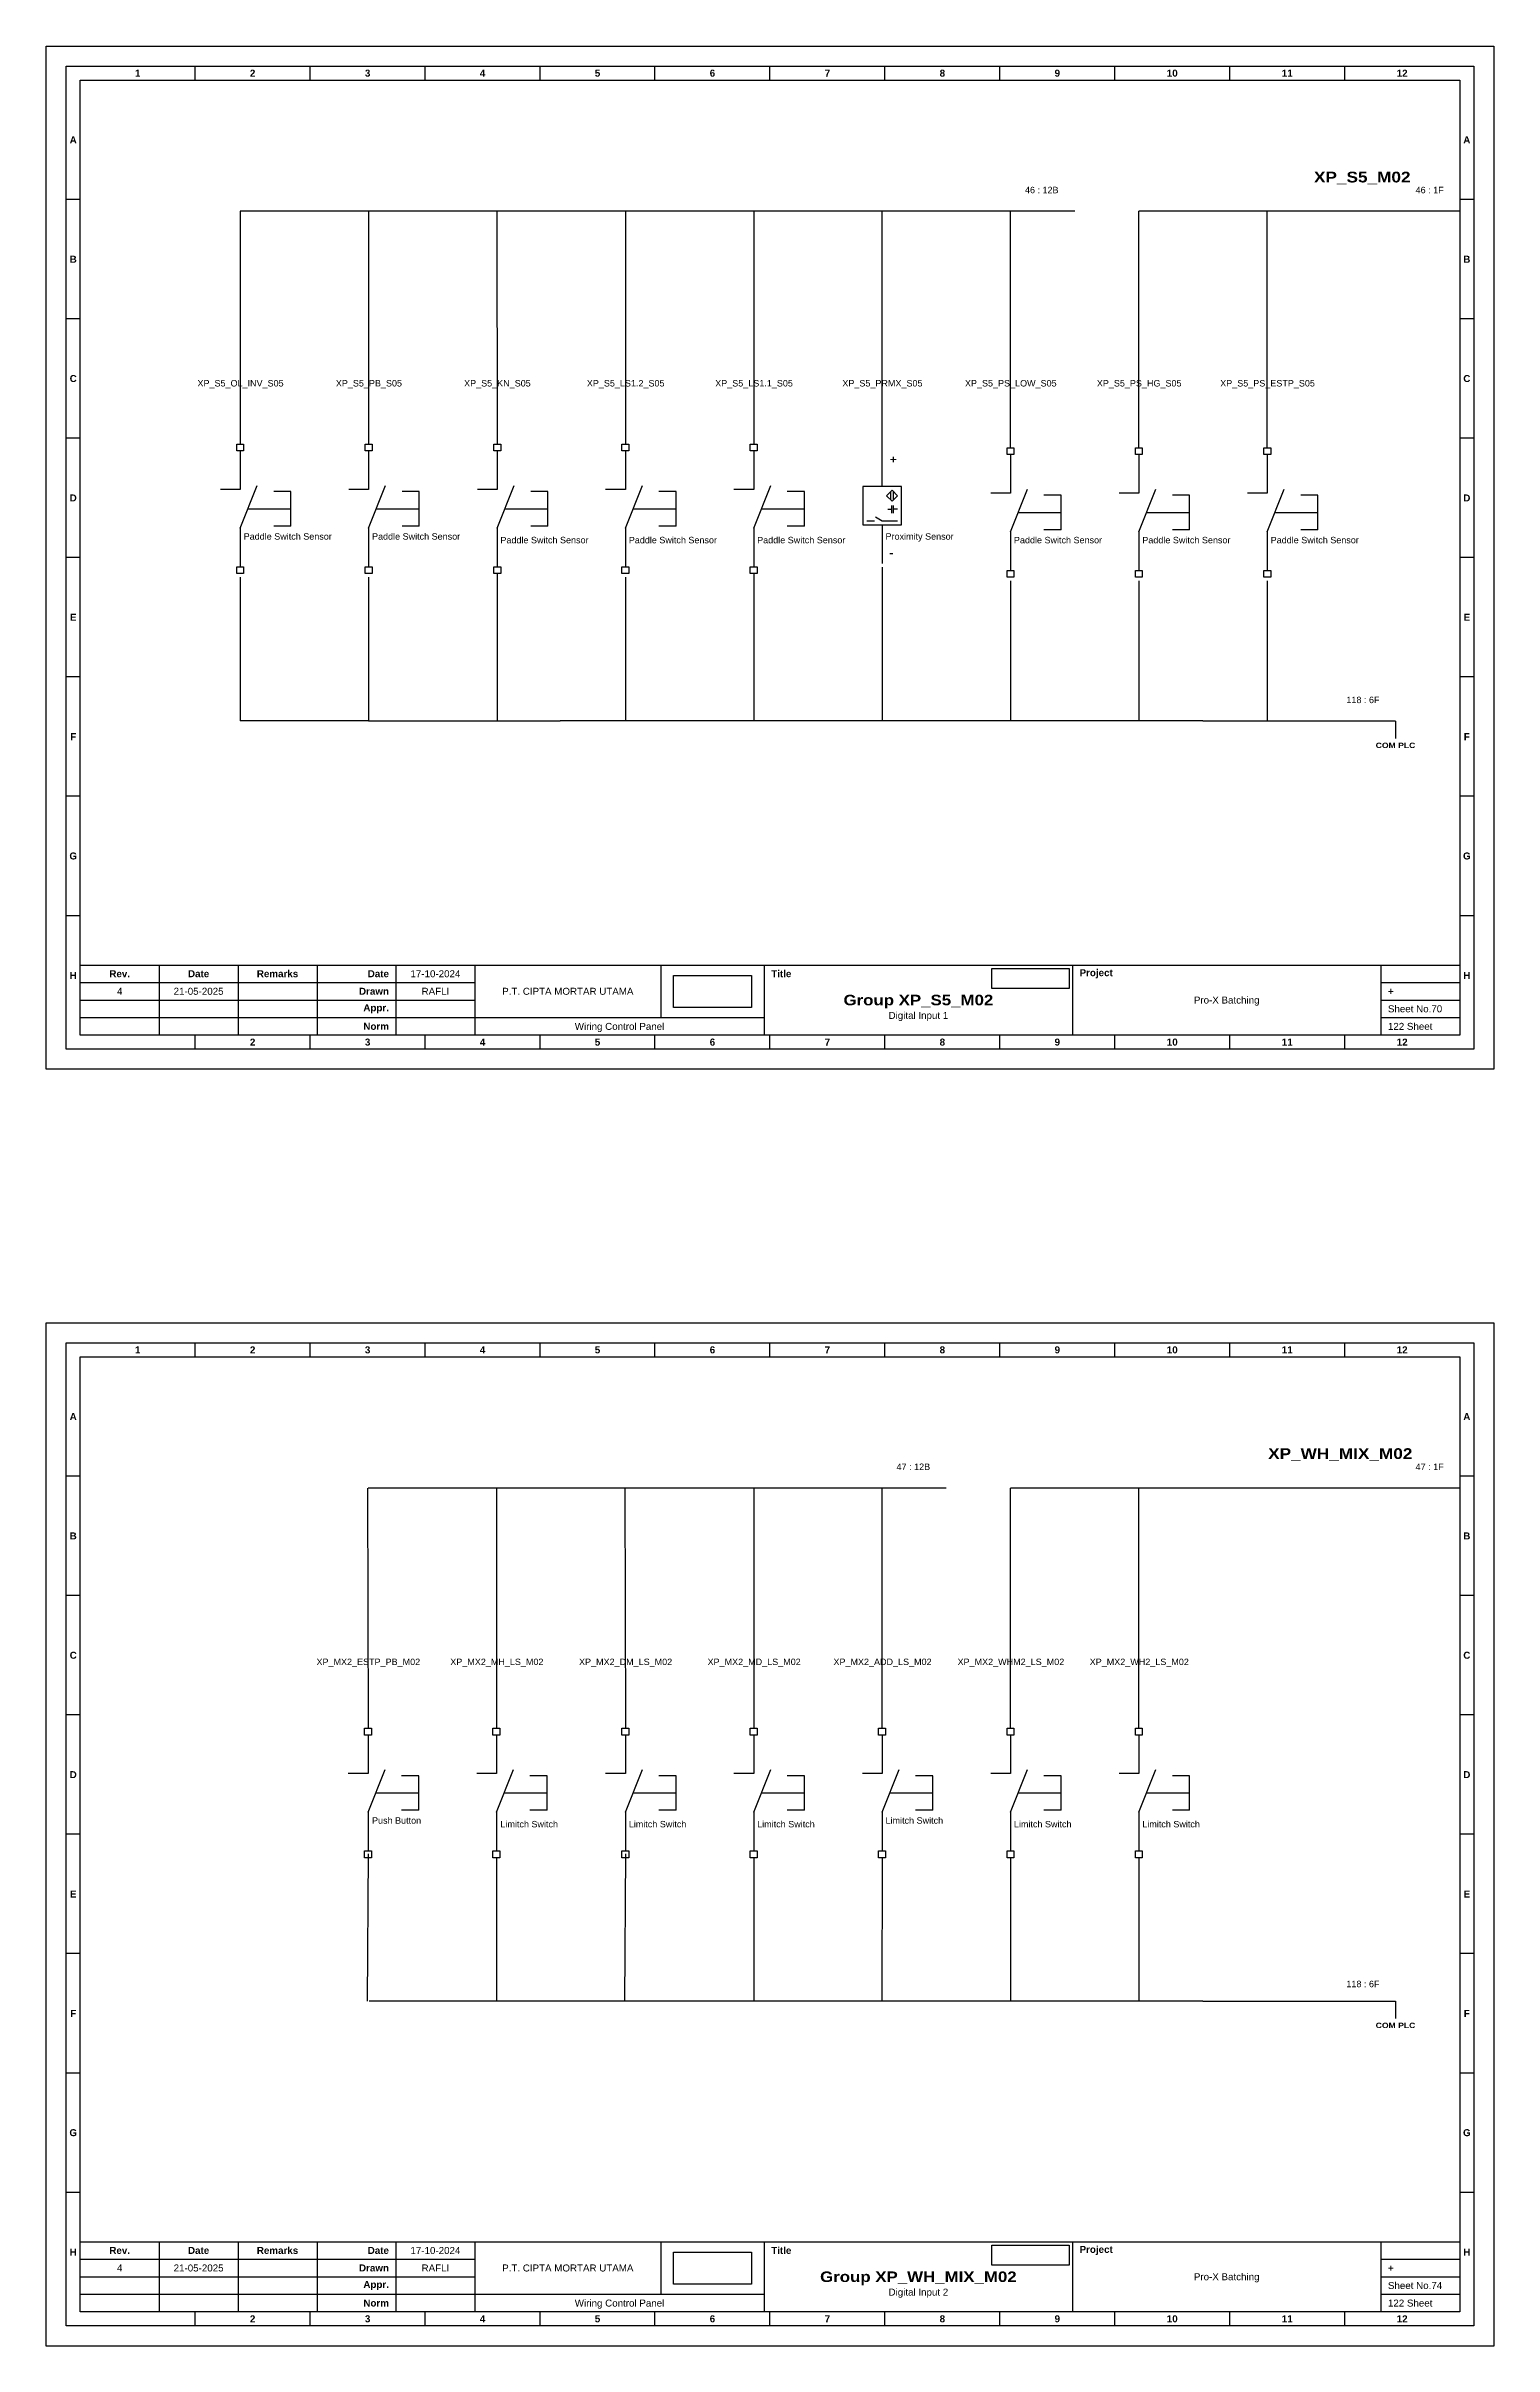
# Model space of a CAD drawing. Header units: centimetres. Extents: x 629 to 3405, y 1037 to 2279.
# Drawn here: x 1251.3 to 1520.6, y 1750.1 to 2178.1 of the extents above; entities that cross this region are included whole.
import ezdxf
from ezdxf.enums import TextEntityAlignment as Align

# ---------------------------------------------------------------- set-up
doc = ezdxf.new("R2010")
doc.units = ezdxf.units.CM
doc.header["$MEASUREMENT"] = 0
doc.styles.add('Bold', font='ariblk.ttf', dxfattribs={"height": 25.4})
doc.styles.get("Standard").update_dxf_attribs({"font": 'arial.ttf'})
picture_1 = doc.add_image_def('image1.png', size_in_pixel=(2048, 847))
picture_2 = doc.add_image_def('image2.png', size_in_pixel=(2092, 542))

# ---------------------------------------------------------------- blocks, each defined once
blk = doc.blocks.new('KOP MU PROJECT')
at = {"color": 6, "ltscale": 50}
for p, q in [((27.74, 184.05), (27.74, 186.66)), ((49.13, 184.05), (49.13, 186.66)), ((70.51, 184.05), (70.51, 186.66)), ((91.89, 184.05), (91.89, 186.66)), ((113.27, 184.05), (113.27, 186.66)), ((134.66, 184.05), (134.66, 186.66)), ((156.04, 184.05), (156.04, 186.66)), ((177.42, 184.05), (177.42, 186.66)), ((198.8, 184.05), (198.8, 186.66)), ((220.19, 184.05), (220.19, 186.66)), ((241.57, 184.05), (241.57, 186.66)), ((6.36, 161.84), (3.75, 161.84)), ((265.59, 161.84), (262.98, 161.84)), ((6.36, 139.63), (3.75, 139.63)), ((265.59, 139.63), (262.98, 139.63)), ((6.36, 117.42), (3.75, 117.42)), ((265.59, 117.42), (262.98, 117.42)), ((6.36, 95.22), (3.75, 95.22)), ((265.59, 95.22), (262.98, 95.22)), ((6.36, 73.01), (3.75, 73.01)), ((265.59, 73.01), (262.98, 73.01)), ((6.36, 50.8), (3.75, 50.8)), ((265.59, 50.8), (262.98, 50.8)), ((6.36, 28.59), (3.75, 28.59)), ((265.59, 28.59), (262.98, 28.59)), ((27.74, 3.75), (27.74, 6.36)), ((49.13, 3.75), (49.13, 6.36)), ((70.51, 3.75), (70.51, 6.36)), ((91.89, 3.75), (91.89, 6.36)), ((113.27, 3.75), (113.27, 6.36)), ((134.66, 3.75), (134.66, 6.36)), ((156.04, 3.75), (156.04, 6.36)), ((177.42, 3.75), (177.42, 6.36)), ((198.8, 3.75), (198.8, 6.36)), ((220.19, 3.75), (220.19, 6.36)), ((241.57, 3.75), (241.57, 6.36))]:
    blk.add_line(p, q, dxfattribs=at)
at = {"ltscale": 50}
for p, q in [((6.36, 19.41), (262.98, 19.41)), ((21.04, 19.41), (21.04, 6.36)), ((35.72, 19.41), (35.72, 6.36)), ((50.41, 19.41), (50.41, 6.36)), ((65.09, 19.41), (65.09, 6.36)), ((79.77, 19.41), (79.77, 6.36)), ((114.35, 19.41), (114.35, 9.62)), ((133.6, 19.41), (133.6, 6.36)), ((190.95, 19.41), (190.95, 6.36)), ((248.3, 19.41), (248.3, 6.36)), ((6.36, 16.15), (79.77, 16.15)), ((6.36, 12.89), (79.77, 12.89)), ((248.3, 16.15), (262.98, 16.15)), ((248.3, 12.89), (262.98, 12.89)), ((6.36, 9.62), (133.6, 9.62)), ((248.3, 9.62), (262.98, 9.62))]:
    blk.add_line(p, q, dxfattribs=at)
at = {"color": 1, "ltscale": 50}
blk.add_lwpolyline([(269.34, 0), (0, 0), (0, 190.41), (269.34, 190.41)], close=True, dxfattribs=at)
at = {"color": 6, "ltscale": 50}
for points in [[(265.59, 3.75), (3.75, 3.75), (3.75, 186.66), (265.59, 186.66)], [(262.98, 6.36), (6.36, 6.36), (6.36, 184.05), (262.98, 184.05)]]:
    blk.add_lwpolyline(points, close=True, dxfattribs=at)
at = {"ltscale": 50, "char_height": 1.305, "attachment_point": 4}
for s, width, heights, insert in [('\\pxqc;{\\fArial|b1|i0|c0|p34;1}', 21.3825, [2.51], (6.36, 185.36)), ('\\pxqc;{\\fArial|b1|i0|c0|p34;2}', 21.3825, [2.51], (27.74, 185.36)), ('\\pxqc;{\\fArial|b1|i0|c0|p34;3}', 21.3825, [2.51], (49.13, 185.36)), ('\\pxqc;{\\fArial|b1|i0|c0|p34;4}', 21.3825, [2.51], (70.51, 185.36)), ('\\pxqc;{\\fArial|b1|i0|c0|p34;5}', 21.3825, [2.51], (91.89, 185.36)), ('\\pxqc;{\\fArial|b1|i0|c0|p34;6}', 21.3825, [2.51], (113.27, 185.36)), ('\\pxqc;{\\fArial|b1|i0|c0|p34;7}', 21.3825, [2.51], (134.66, 185.36)), ('\\pxqc;{\\fArial|b1|i0|c0|p34;8}', 21.3825, [2.51], (156.04, 185.36)), ('\\pxqc;{\\fArial|b1|i0|c0|p34;9}', 21.3825, [2.51], (177.42, 185.36)), ('\\pxqc;{\\fArial|b1|i0|c0|p34;10}', 21.3825, [2.51], (198.8, 185.36)), ('\\pxqc;{\\fArial|b1|i0|c0|p34;11}', 21.3825, [2.51], (220.19, 185.36)), ('\\pxqc;{\\fArial|b1|i0|c0|p34;12}', 21.3825, [2.51], (241.57, 185.36)), ('\\pxqc;{\\fArial|b1|i0|c0|p34;A}', 2.61, [2.51], (3.75, 172.95)), ('\\pxqc;{\\fArial|b1|i0|c0|p34;A}', 2.61, [2.51], (262.98, 172.95)), ('\\pxqc;{\\fArial|b1|i0|c0|p34;B}', 2.61, [2.51], (3.75, 150.74)), ('\\pxqc;{\\fArial|b1|i0|c0|p34;B}', 2.61, [2.51], (262.98, 150.74)), ('\\pxqc;{\\fArial|b1|i0|c0|p34;C}', 2.61, [2.51], (3.75, 128.53)), ('\\pxqc;{\\fArial|b1|i0|c0|p34;C}', 2.61, [2.51], (262.98, 128.53)), ('\\pxqc;{\\fArial|b1|i0|c0|p34;D}', 2.61, [2.51], (3.75, 106.32)), ('\\pxqc;{\\fArial|b1|i0|c0|p34;D}', 2.61, [2.51], (262.98, 106.32)), ('\\pxqc;{\\fArial|b1|i0|c0|p34;E}', 2.61, [2.51], (3.75, 84.11)), ('\\pxqc;{\\fArial|b1|i0|c0|p34;E}', 2.61, [2.51], (262.98, 84.11)), ('\\pxqc;{\\fArial|b1|i0|c0|p34;F}', 2.61, [2.51], (3.75, 61.9)), ('\\pxqc;{\\fArial|b1|i0|c0|p34;F}', 2.61, [2.51], (262.98, 61.9)), ('\\pxqc;{\\fArial|b1|i0|c0|p34;G}', 2.61, [2.51], (3.75, 39.69)), ('\\pxqc;{\\fArial|b1|i0|c0|p34;G}', 2.61, [2.51], (262.98, 39.69)), ('\\pxqc;{\\fArial|b1|i0|c0|p34;H}', 2.61, [2.51], (3.75, 17.47)), ('\\pxqc;{\\fArial|b1|i0|c0|p34;Rev.}', 14.6811, [2.88], (6.36, 17.78)), ('\\pxqc;{\\fArial|b1|i0|c0|p34;Date}', 14.6811, [2.88], (21.04, 17.78)), ('\\pxqc;{\\fArial|b1|i0|c0|p34;Remarks}', 14.6811, [2.88], (35.72, 17.78)), ('\\pxqr;{\\fArial|b1|i0|c0|p34;Date}', 13.3761, [2.88], (50.41, 17.78)), ('\\pxql;{\\fArial|b1|i0|c0|p34;Title}', 50.2419, [2.88], (134.9, 17.78)), ('\\pxql;{\\fArial|b1|i0|c0|p34;Project}', 50.2419, [2.88], (192.25, 17.78)), ('\\pxqc;{\\fArial|b1|i0|c0|p34;H}', 2.61, [2.51], (262.98, 17.47)), ('\\pxqr;{\\fArial|b1|i0|c0|p34;Drawn}', 13.3761, [2.88], (50.41, 14.52)), ('\\pxql;{\\fArial|b1|i0|c0|p34;+}', 14.6811, [2.88], (249.61, 14.52)), ('\\pxqr;{\\fArial|b1|i0|c0|p34;Appr.}', 13.3761, [2.88], (50.41, 11.26)), ('\\pxqr;{\\fArial|b1|i0|c0|p34;Norm}', 13.3761, [2.88], (50.41, 7.99)), ('\\pxqc;{\\fArial|b1|i0|c0|p34;2}', 21.3825, [2.51], (27.74, 5.06)), ('\\pxqc;{\\fArial|b1|i0|c0|p34;3}', 21.3825, [2.51], (49.13, 5.06)), ('\\pxqc;{\\fArial|b1|i0|c0|p34;4}', 21.3825, [2.51], (70.51, 5.06)), ('\\pxqc;{\\fArial|b1|i0|c0|p34;5}', 21.3825, [2.51], (91.89, 5.06)), ('\\pxqc;{\\fArial|b1|i0|c0|p34;6}', 21.3825, [2.51], (113.27, 5.06)), ('\\pxqc;{\\fArial|b1|i0|c0|p34;7}', 21.3825, [2.51], (134.66, 5.06)), ('\\pxqc;{\\fArial|b1|i0|c0|p34;8}', 21.3825, [2.51], (156.04, 5.06)), ('\\pxqc;{\\fArial|b1|i0|c0|p34;9}', 21.3825, [2.51], (177.42, 5.06)), ('\\pxqc;{\\fArial|b1|i0|c0|p34;10}', 21.3825, [2.51], (198.8, 5.06)), ('\\pxqc;{\\fArial|b1|i0|c0|p34;11}', 21.3825, [2.51], (220.19, 5.06)), ('\\pxqc;{\\fArial|b1|i0|c0|p34;12}', 21.3825, [2.51], (241.57, 5.06))]:
    blk.add_mtext_dynamic_manual_height_columns(s, width=width, gutter_width=0.0326, heights=heights, dxfattribs=dict(at, insert=insert))
at = {"ltscale": 50}
for tag, p in [('DATECREATED', (72.43, 17.78)), ('REV', (13.7, 14.52)), ('REVDATE', (28.38, 14.52)), ('REMARKS', (43.06, 14.52)), ('DRAWN', (72.43, 14.52)), ('COMPANY', (97.06, 14.52)), ('PROJECT', (219.62, 12.89)), ('NORM', (72.43, 7.99)), ('APPR', (72.43, 11.26)), ('DRAWINGCATEGORY', (106.68, 7.99)), ('DESCRIPTION', (162.27, 10.03))]:
    blk.add_attdef(tag, text='', height=1.3, dxfattribs=at).set_placement(p, align=Align.MIDDLE_CENTER)
at = {"ltscale": 50, "style": 'Bold'}
blk.add_attdef('TITLE', text='', height=1.96, dxfattribs=at).set_placement((162.27, 12.89), align=Align.MIDDLE_CENTER)
at = {"ltscale": 50}
for tag, p in [('TOTALSHEET', (249.61, 7.99)), ('SHEETNUMBER', (249.61, 11.26))]:
    blk.add_attdef(tag, text='', height=1.3, dxfattribs=at).set_placement(p, align=Align.MIDDLE_LEFT)
image = blk.add_image(picture_1, insert=(116.72, 11.48), size_in_units=(14.5, 6), dxfattribs=at)
image.dxf.flags = 15
image = blk.add_image(picture_2, insert=(175.94, 15.04), size_in_units=(14.36, 3.72), dxfattribs=at)
image.dxf.flags = 15

msp = doc.modelspace()

# ---------------------------------------------------------------- linework, layer by layer
at = {"color": 146, "ltscale": 50, "true_color": 0x105689}
for p, q in [((1311.28, 2147.32), (1287.4, 2147.32)), ((1287.4, 2147.32), (1287.4, 2104)), ((1311.28, 2147.32), (1311.28, 2104)), ((1323.22, 2147.32), (1311.28, 2147.32)), ((1347.1, 2147.32), (1323.22, 2147.32)), ((1335.16, 2147.32), (1335.21, 2104)), ((1370.98, 2147.32), (1347.1, 2147.32)), ((1359.04, 2147.32), (1359.04, 2104)), ((1394.86, 2147.32), (1370.98, 2147.32)), ((1382.92, 2147.32), (1382.92, 2104)), ((1418.74, 2147.32), (1394.86, 2147.32)), ((1406.8, 2103.32), (1406.8, 2147.32)), ((1442.62, 2147.32), (1418.74, 2147.32)), ((1430.68, 2103.32), (1430.68, 2147.32)), ((1454.56, 2103.32), (1454.56, 2147.32)), ((1466.5, 2147.32), (1454.56, 2147.32)), ((1490.38, 2147.32), (1466.5, 2147.32)), ((1478.44, 2103.32), (1478.44, 2147.32)), ((1514.26, 2147.32), (1490.38, 2147.32)), ((1406.8, 2081.09), (1406.8, 2052.51)), ((1287.4, 2079.22), (1287.4, 2052.51)), ((1311.28, 2079.22), (1311.28, 2052.51)), ((1335.21, 2079.9), (1335.21, 2052.51)), ((1359.04, 2079.22), (1359.04, 2052.51)), ((1382.92, 2079.9), (1382.92, 2052.51)), ((1430.68, 2078.53), (1430.68, 2052.51)), ((1454.56, 2078.53), (1454.56, 2052.51)), ((1478.44, 2078.53), (1478.41, 2052.51)), ((1311.28, 2052.51), (1287.4, 2052.51)), ((1311.28, 2052.51), (1346.9, 2052.51)), ((1370.86, 2052.51), (1346.9, 2052.51)), ((1418.66, 2052.51), (1370.86, 2052.51)), ((1466.46, 2052.51), (1418.66, 2052.51)), ((1418.66, 2052.51), (1418.66, 2052.51)), ((1466.46, 2052.51), (1502.32, 2052.51)), ((1502.32, 2052.44), (1502.32, 2049.24)), ((1311.08, 1909.74), (1311.18, 1865.06)), ((1335.06, 1909.74), (1311.18, 1909.74)), ((1358.94, 1909.74), (1335.06, 1909.74)), ((1335.06, 1909.74), (1335.06, 1865.06)), ((1358.94, 1909.74), (1359.04, 1865.06)), ((1370.98, 1909.74), (1358.94, 1909.74)), ((1394.86, 1909.74), (1370.98, 1909.74)), ((1382.92, 1909.74), (1382.92, 1865.06)), ((1418.74, 1909.74), (1394.86, 1909.74)), ((1406.8, 1865.06), (1406.8, 1909.74)), ((1430.68, 1865.06), (1430.68, 1909.74)), ((1442.62, 1909.74), (1430.68, 1909.74)), ((1466.5, 1909.74), (1442.62, 1909.74)), ((1454.56, 1865.06), (1454.56, 1909.74)), ((1490.38, 1909.74), (1466.5, 1909.74)), ((1514.26, 1909.74), (1490.38, 1909.74)), ((1311.18, 1841.65), (1311.02, 1814.25)), ((1335.06, 1840.96), (1335.06, 1814.25)), ((1359.04, 1841.65), (1358.88, 1814.25)), ((1382.92, 1840.96), (1382.92, 1814.25)), ((1406.8, 1840.96), (1406.77, 1814.25)), ((1430.68, 1840.96), (1430.68, 1814.25)), ((1454.56, 1840.96), (1454.56, 1814.25)), ((1335.27, 1814.25), (1311.39, 1814.25)), ((1359.15, 1814.25), (1335.27, 1814.25)), ((1370.86, 1814.25), (1358.88, 1814.25)), ((1418.66, 1814.25), (1370.86, 1814.25)), ((1466.46, 1814.25), (1418.66, 1814.25)), ((1418.66, 1814.25), (1418.66, 1814.25)), ((1466.46, 1814.25), (1502.32, 1814.25)), ((1502.32, 1814.25), (1502.32, 1811.05))]:
    msp.add_line(p, q, dxfattribs=at)
at = {"ltscale": 50}
for p, q in [((1287.4, 2102.72), (1287.4, 2095.54)), ((1311.28, 2102.72), (1311.28, 2095.54)), ((1335.21, 2102.72), (1335.21, 2095.54)), ((1359.04, 2102.72), (1359.04, 2095.54)), ((1382.92, 2102.72), (1382.92, 2095.54)), ((1406.8, 2096.14), (1406.8, 2103.32)), ((1430.68, 2102.04), (1430.68, 2094.86)), ((1454.56, 2102.04), (1454.56, 2094.86)), ((1478.44, 2102.04), (1478.44, 2094.86)), ((1405.36, 2089.68), (1403.93, 2089.68)), ((1406.8, 2088.96), (1406.8, 2081.78)), ((1407.87, 2091.87), (1408.59, 2091.87)), ((1409.67, 2091.87), (1408.95, 2091.87)), ((1287.4, 2088.36), (1287.4, 2081.18)), ((1311.28, 2088.36), (1311.28, 2081.18)), ((1335.21, 2088.36), (1335.21, 2081.18)), ((1359.04, 2088.36), (1359.04, 2081.18)), ((1382.92, 2088.36), (1382.92, 2081.18)), ((1430.68, 2087.68), (1430.68, 2080.5)), ((1454.56, 2087.68), (1454.56, 2080.5)), ((1478.44, 2087.68), (1478.44, 2080.5)), ((1311.18, 1863.78), (1311.18, 1856.6)), ((1335.06, 1863.78), (1335.06, 1856.6)), ((1359.04, 1863.78), (1359.04, 1856.6)), ((1382.92, 1863.78), (1382.92, 1856.6)), ((1406.8, 1863.78), (1406.8, 1856.6)), ((1430.68, 1863.78), (1430.68, 1856.6)), ((1454.56, 1863.78), (1454.56, 1856.6)), ((1311.18, 1849.42), (1311.18, 1842.24)), ((1335.06, 1849.42), (1335.06, 1842.24)), ((1359.04, 1849.42), (1359.04, 1842.24)), ((1382.92, 1849.42), (1382.92, 1842.24)), ((1406.8, 1849.42), (1406.8, 1842.24)), ((1430.68, 1849.42), (1430.68, 1842.24)), ((1454.56, 1849.42), (1454.56, 1842.24))]:
    msp.add_line(p, q, dxfattribs=at)
at = {"ltscale": 500}
for p, q in [((1287.4, 2095.54), (1283.73, 2095.54)), ((1287.4, 2088.36), (1290.57, 2096.28)), ((1296.83, 2095.15), (1293.63, 2095.15)), ((1296.83, 2088.75), (1296.83, 2095.15)), ((1311.28, 2095.54), (1307.61, 2095.54)), ((1311.28, 2088.36), (1314.45, 2096.28)), ((1320.71, 2095.15), (1317.51, 2095.15)), ((1320.71, 2088.75), (1320.71, 2095.15)), ((1335.21, 2095.54), (1331.54, 2095.54)), ((1335.21, 2088.36), (1338.38, 2096.28)), ((1344.65, 2095.15), (1341.45, 2095.15)), ((1344.65, 2088.75), (1344.65, 2095.15)), ((1359.04, 2095.54), (1355.37, 2095.54)), ((1359.04, 2088.36), (1362.21, 2096.28)), ((1368.47, 2095.15), (1365.27, 2095.15)), ((1368.47, 2088.75), (1368.47, 2095.15)), ((1382.92, 2095.54), (1379.25, 2095.54)), ((1382.92, 2088.36), (1386.09, 2096.28)), ((1392.35, 2095.15), (1389.15, 2095.15)), ((1392.35, 2088.75), (1392.35, 2095.15)), ((1430.68, 2094.86), (1427.01, 2094.86)), ((1430.68, 2087.68), (1433.85, 2095.6)), ((1440.11, 2094.47), (1436.91, 2094.47)), ((1440.11, 2088.07), (1440.11, 2094.47)), ((1454.56, 2094.86), (1450.89, 2094.86)), ((1454.56, 2087.68), (1457.73, 2095.6)), ((1463.99, 2094.47), (1460.79, 2094.47)), ((1463.99, 2088.07), (1463.99, 2094.47)), ((1478.44, 2094.86), (1474.77, 2094.86)), ((1478.44, 2087.68), (1481.61, 2095.6)), ((1487.87, 2094.47), (1484.67, 2094.47)), ((1487.87, 2088.07), (1487.87, 2094.47)), ((1288.83, 2091.95), (1296.83, 2091.95)), ((1296.83, 2088.75), (1293.63, 2088.75)), ((1312.71, 2091.95), (1320.71, 2091.95)), ((1320.71, 2088.75), (1317.51, 2088.75)), ((1336.65, 2091.95), (1344.65, 2091.95)), ((1344.65, 2088.75), (1341.45, 2088.75)), ((1360.47, 2091.95), (1368.47, 2091.95)), ((1368.47, 2088.75), (1365.27, 2088.75)), ((1384.35, 2091.95), (1392.35, 2091.95)), ((1392.35, 2088.75), (1389.15, 2088.75)), ((1432.11, 2091.27), (1440.11, 2091.27)), ((1455.99, 2091.27), (1463.99, 2091.27)), ((1479.87, 2091.27), (1487.87, 2091.27)), ((1440.11, 2088.07), (1436.91, 2088.07)), ((1463.99, 2088.07), (1460.79, 2088.07)), ((1487.87, 2088.07), (1484.67, 2088.07)), ((1311.18, 1856.6), (1307.51, 1856.6)), ((1311.18, 1849.42), (1314.35, 1857.34)), ((1320.62, 1856.21), (1317.42, 1856.21)), ((1320.62, 1849.81), (1320.62, 1856.21)), ((1335.06, 1856.6), (1331.39, 1856.6)), ((1335.06, 1849.42), (1338.23, 1857.34)), ((1344.5, 1856.21), (1341.3, 1856.21)), ((1344.5, 1849.81), (1344.5, 1856.21)), ((1359.04, 1856.6), (1355.37, 1856.6)), ((1359.04, 1849.42), (1362.21, 1857.34)), ((1368.47, 1856.21), (1365.27, 1856.21)), ((1368.47, 1849.81), (1368.47, 1856.21)), ((1382.92, 1856.6), (1379.25, 1856.6)), ((1382.92, 1849.42), (1386.09, 1857.34)), ((1392.35, 1856.21), (1389.15, 1856.21)), ((1392.35, 1849.81), (1392.35, 1856.21)), ((1406.8, 1856.6), (1403.13, 1856.6)), ((1406.8, 1849.42), (1409.97, 1857.34)), ((1416.23, 1856.21), (1413.03, 1856.21)), ((1416.23, 1849.81), (1416.23, 1856.21)), ((1430.68, 1856.6), (1427.01, 1856.6)), ((1430.68, 1849.42), (1433.85, 1857.34)), ((1440.11, 1856.21), (1436.91, 1856.21)), ((1440.11, 1849.81), (1440.11, 1856.21)), ((1454.56, 1856.6), (1450.89, 1856.6)), ((1454.56, 1849.42), (1457.73, 1857.34)), ((1463.99, 1856.21), (1460.79, 1856.21)), ((1463.99, 1849.81), (1463.99, 1856.21)), ((1312.62, 1853.01), (1320.62, 1853.01)), ((1320.62, 1849.81), (1317.42, 1849.81)), ((1336.5, 1853.01), (1344.5, 1853.01)), ((1344.5, 1849.81), (1341.3, 1849.81)), ((1360.47, 1853.01), (1368.47, 1853.01)), ((1368.47, 1849.81), (1365.27, 1849.81)), ((1384.35, 1853.01), (1392.35, 1853.01)), ((1392.35, 1849.81), (1389.15, 1849.81)), ((1408.23, 1853.01), (1416.23, 1853.01)), ((1416.23, 1849.81), (1413.03, 1849.81)), ((1432.11, 1853.01), (1440.11, 1853.01)), ((1440.11, 1849.81), (1436.91, 1849.81)), ((1455.99, 1853.01), (1463.99, 1853.01)), ((1463.99, 1849.81), (1460.79, 1849.81))]:
    msp.add_line(p, q, dxfattribs=at)
for points in [[(1288.04, 2102.72), (1286.76, 2102.72), (1286.76, 2104), (1288.04, 2104)], [(1311.92, 2102.72), (1310.64, 2102.72), (1310.64, 2104), (1311.92, 2104)], [(1335.85, 2102.72), (1334.57, 2102.72), (1334.57, 2104), (1335.85, 2104)], [(1359.68, 2102.72), (1358.4, 2102.72), (1358.4, 2104), (1359.68, 2104)], [(1383.56, 2102.72), (1382.28, 2102.72), (1382.28, 2104), (1383.56, 2104)], [(1431.32, 2102.04), (1430.04, 2102.04), (1430.04, 2103.32), (1431.32, 2103.32)], [(1455.2, 2102.04), (1453.92, 2102.04), (1453.92, 2103.32), (1455.2, 2103.32)], [(1479.08, 2102.04), (1477.8, 2102.04), (1477.8, 2103.32), (1479.08, 2103.32)], [(1288.04, 2079.9), (1286.76, 2079.9), (1286.76, 2081.18), (1288.04, 2081.18)], [(1311.92, 2079.9), (1310.64, 2079.9), (1310.64, 2081.18), (1311.92, 2081.18)], [(1335.85, 2079.9), (1334.57, 2079.9), (1334.57, 2081.18), (1335.85, 2081.18)], [(1359.68, 2079.9), (1358.4, 2079.9), (1358.4, 2081.18), (1359.68, 2081.18)], [(1383.56, 2079.9), (1382.28, 2079.9), (1382.28, 2081.18), (1383.56, 2081.18)], [(1431.32, 2079.22), (1430.04, 2079.22), (1430.04, 2080.5), (1431.32, 2080.5)], [(1455.2, 2079.22), (1453.92, 2079.22), (1453.92, 2080.5), (1455.2, 2080.5)], [(1479.08, 2079.22), (1477.8, 2079.22), (1477.8, 2080.5), (1479.08, 2080.5)], [(1311.82, 1863.78), (1310.54, 1863.78), (1310.54, 1865.06), (1311.82, 1865.06)], [(1335.7, 1863.78), (1334.42, 1863.78), (1334.42, 1865.06), (1335.7, 1865.06)], [(1359.68, 1863.78), (1358.4, 1863.78), (1358.4, 1865.06), (1359.68, 1865.06)], [(1383.56, 1863.78), (1382.28, 1863.78), (1382.28, 1865.06), (1383.56, 1865.06)], [(1407.44, 1863.78), (1406.16, 1863.78), (1406.16, 1865.06), (1407.44, 1865.06)], [(1431.32, 1863.78), (1430.04, 1863.78), (1430.04, 1865.06), (1431.32, 1865.06)], [(1455.2, 1863.78), (1453.92, 1863.78), (1453.92, 1865.06), (1455.2, 1865.06)], [(1311.82, 1840.96), (1310.54, 1840.96), (1310.54, 1842.24), (1311.82, 1842.24)], [(1335.7, 1840.96), (1334.42, 1840.96), (1334.42, 1842.24), (1335.7, 1842.24)], [(1359.68, 1840.96), (1358.4, 1840.96), (1358.4, 1842.24), (1359.68, 1842.24)], [(1383.56, 1840.96), (1382.28, 1840.96), (1382.28, 1842.24), (1383.56, 1842.24)], [(1407.44, 1840.96), (1406.16, 1840.96), (1406.16, 1842.24), (1407.44, 1842.24)], [(1431.32, 1840.96), (1430.04, 1840.96), (1430.04, 1842.24), (1431.32, 1842.24)], [(1455.2, 1840.96), (1453.92, 1840.96), (1453.92, 1842.24), (1455.2, 1842.24)]]:
    msp.add_lwpolyline(points, close=True, dxfattribs=at)
at = {"ltscale": 50}
for points in [[(1410.39, 2096.14), (1403.21, 2096.14), (1403.21, 2088.96), (1410.39, 2088.96)], [(1408.65, 2093.39), (1409.67, 2094.4), (1408.65, 2095.42), (1407.64, 2094.4)]]:
    msp.add_lwpolyline(points, close=True, dxfattribs=at)
for points in [[(1408.37, 2095.13), (1408.37, 2093.68)], [(1408.94, 2093.68), (1408.94, 2095.13)], [(1409.67, 2089.68), (1406.8, 2089.68), (1405.55, 2090.39)], [(1408.59, 2091.15), (1408.59, 2091.87), (1408.59, 2092.59)], [(1408.95, 2091.15), (1408.95, 2091.87), (1408.95, 2092.59)]]:
    msp.add_lwpolyline(points, dxfattribs=at)

# ---------------------------------------------------------------- block references
for p, values in [((1251.28, 1987.66), {'DESCRIPTION': 'Digital Input 1', 'TITLE': 'Group XP_S5_M02', 'PROJECT': 'Pro-X Batching', 'COMPANY': 'P.T. CIPTA MORTAR UTAMA', 'DRAWINGCATEGORY': 'Wiring Control Panel', 'DRAWN': 'RAFLI', 'DATECREATED': '17-10-2024', 'REVDATE': '21-05-2025', 'REV': '4', 'SHEETNUMBER': 'Sheet No.70', 'TOTALSHEET': '122 Sheet'}), ((1251.28, 1750.09), {'DESCRIPTION': 'Digital Input 2', 'TITLE': 'Group XP_WH_MIX_M02', 'PROJECT': 'Pro-X Batching', 'COMPANY': 'P.T. CIPTA MORTAR UTAMA', 'DRAWINGCATEGORY': 'Wiring Control Panel', 'DRAWN': 'RAFLI', 'DATECREATED': '17-10-2024', 'REVDATE': '21-05-2025', 'REV': '4', 'SHEETNUMBER': 'Sheet No.74', 'TOTALSHEET': '122 Sheet'})]:
    msp.add_blockref('KOP MU PROJECT', p).add_auto_attribs(values)

# ---------------------------------------------------------------- texts
at = {"ltscale": 500, "style": 'Bold'}
for s, p in [('XP_S5_M02', (1487.14, 2152.69)), ('XP_WH_MIX_M02', (1478.61, 1915.15))]:
    msp.add_text(s, height=2, dxfattribs=at).set_placement(p)
at = {"ltscale": 500}
for s, p in [('46 : 12B', (1439.62, 2150.32, -2)), ('46 : 1F', (1511.26, 2150.32, -2)), ('118 : 6F', (1499.32, 2055.44)), ('47 : 12B', (1415.74, 1912.74, -2)), ('47 : 1F', (1511.26, 1912.74, -2)), ('118 : 6F', (1499.32, 1816.5))]:
    msp.add_text(s, height=1.2, dxfattribs=at).set_placement(p, align=Align.BOTTOM_RIGHT)
at = {"ltscale": 50}
for s, p in [('XP_S5_OL_INV_S05', (1287.46, 2115.32)), ('XP_S5_PB_S05', (1311.34, 2115.32)), ('XP_S5_KN_S05', (1335.24, 2115.32)), ('XP_S5_LS1.2_S05', (1359.1, 2115.32)), ('XP_S5_LS1.1_S05', (1382.98, 2115.32)), ('XP_S5_PRMX_S05', (1406.86, 2115.32)), ('XP_S5_PS_LOW_S05', (1430.74, 2115.32)), ('XP_S5_PS_HG_S05', (1454.62, 2115.32)), ('XP_S5_PS_ESTP_S05', (1478.5, 2115.32)), ('XP_MX2_ESTP_PB_M02', (1311.23, 1877.4)), ('XP_MX2_MH_LS_M02', (1335.14, 1877.4)), ('XP_MX2_DM_LS_M02', (1359.09, 1877.4)), ('XP_MX2_MD_LS_M02', (1383, 1877.4)), ('XP_MX2_ADD_LS_M02', (1406.88, 1877.4)), ('XP_MX2_WHM2_LS_M02', (1430.76, 1877.4)), ('XP_MX2_WH2_LS_M02', (1454.64, 1877.4))]:
    msp.add_text(s, height=1.2, dxfattribs=at).set_placement(p, align=Align.MIDDLE_CENTER)
at = {"ltscale": 500, "style": 'Bold'}
msp.add_text('+', height=1.44, dxfattribs=at).set_placement((1409.56, 2101.88), align=Align.TOP_RIGHT)
at = {"ltscale": 50}
for s, p in [('Paddle Switch Sensor', (1288.04, 2085.86)), ('Paddle Switch Sensor', (1311.92, 2085.86)), ('Paddle Switch Sensor', (1335.8, 2085.18)), ('Paddle Switch Sensor', (1359.68, 2085.18)), ('Paddle Switch Sensor', (1383.56, 2085.18)), ('Proximity Sensor', (1407.44, 2085.86)), ('Paddle Switch Sensor', (1431.32, 2085.18)), ('Paddle Switch Sensor', (1455.2, 2085.18)), ('Paddle Switch Sensor', (1479.08, 2085.18)), ('Push Button', (1311.92, 1846.92)), ('Limitch Switch', (1335.8, 1846.24)), ('Limitch Switch', (1359.68, 1846.24)), ('Limitch Switch', (1383.56, 1846.24)), ('Limitch Switch', (1407.44, 1846.92)), ('Limitch Switch', (1431.32, 1846.24)), ('Limitch Switch', (1455.2, 1846.24))]:
    msp.add_text(s, height=1.2, dxfattribs=at).set_placement(p, align=Align.BOTTOM_LEFT)
at = {"ltscale": 500, "style": 'Bold'}
msp.add_text('-', height=1.44, dxfattribs=at).set_placement((1408.9, 2082.64), align=Align.BOTTOM_RIGHT)
at = {"ltscale": 50, "style": 'Bold'}
for p in [(1502.3, 2048.44), (1502.3, 1810.25)]:
    msp.add_text('COM PLC', height=1, dxfattribs=at).set_placement(p, align=Align.TOP_CENTER)

doc.saveas('drawing.dxf')
